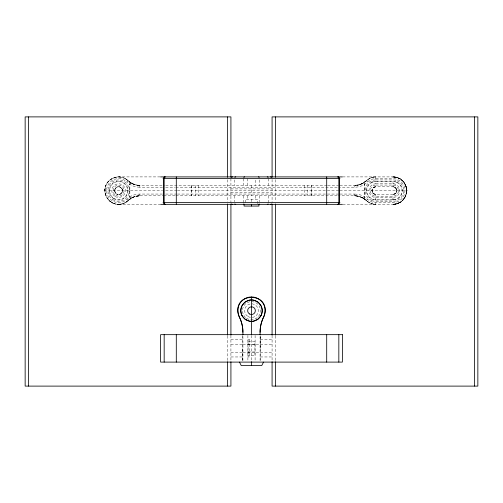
<?xml version="1.0" encoding="UTF-8"?>
<svg xmlns="http://www.w3.org/2000/svg" width="503" height="503" viewBox="0 0 503 503"><rect width="100%" height="100%" fill="white"/><g stroke="black" fill="none" stroke-linecap="round" stroke-linejoin="round"><path stroke-width="0.38" stroke-dasharray="2.52 1.89" d="M242.754 360.576L242.754 348.384M260.246 348.384L260.246 335.426L260.246 360.953M375.823 183.765L392.969 183.765A6.86 6.86 0 0 1 399.828 190.624A6.86 6.86 0 0 1 392.969 197.484L375.823 197.484A6.86 6.86 0 0 1 368.963 190.624A6.86 6.86 0 0 1 375.823 183.765L375.823 181.193L392.969 181.193A9.431 9.431 0 0 1 402.4 190.624A9.431 9.431 0 0 1 392.969 200.056L375.823 200.056A9.431 9.431 0 0 1 366.391 190.624A9.431 9.431 0 0 1 375.823 181.193M247.639 185.481L247.658 178.622M162.507 187.198L139.727 187.198L139.953 185.481L164.437 185.481M339.94 194.057L354.728 194.057L354.496 195.761L338.418 195.768M372.233 192.045L372.289 189.078L371.975 190.945C371.755 188.782 373.647 186.72 375.823 186.77L393.673 186.833L396.201 188.512L396.829 190.624L396.502 192.177L396.817 190.31C397.037 192.473 395.144 194.535 392.969 194.485L375.119 194.422L372.981 193.24L371.962 190.624A3.861 3.861 0 0 1 375.823 186.77L375.823 185.054L392.969 185.054A5.571 5.571 0 0 1 398.539 190.624A5.571 5.571 0 0 1 392.969 196.201L375.823 196.201A5.571 5.571 0 0 1 370.246 190.624A5.571 5.571 0 0 1 375.823 185.054M160.168 176.905L118.607 176.905C90.546 180.948 111.157 218.931 130.579 198.559A3.835 0.88 -33.2 0 1 130.981 198.27L135.125 196.466C130.29 197.44 127.542 202.036 123.04 203.608M342.801 204.344L392.969 204.344C410.813 204.652 410.951 176.622 392.969 176.905L342.801 176.905M114.766 190.247L114.766 191.002M122.443 191.002L122.443 190.247M354.728 194.064A19.177 18.957 -90 0 1 364.543 196.818L364.807 197.138A18.863 18.863 0 0 1 367.517 199.295A12.003 12.003 0 0 0 375.823 202.627L392.969 202.627A12.003 12.003 0 0 0 404.972 190.624A12.003 12.003 0 0 0 392.969 178.622L392.969 176.911A13.719 13.719 0 0 1 406.688 190.624L406.072 194.598L406.55 188.675L404.506 183.211L406.16 186.852M104.945 189.392C104.505 194.026 106.605 198.773 110.327 201.565L107.12 198.132M105.114 188.128L104.907 189.883C105.152 184.645 108.667 179.766 113.559 177.873M406.455 193.121L406.631 191.857M406.16 194.403L406.55 192.58L405.154 196.924M400.476 202.105L402.67 200.326L405.726 195.673M404.45 198.132L405.449 196.327L403.337 199.609L401.614 201.275M404.506 198.044L405.449 196.327M191.794 185.481L191.794 195.768M130.573 182.696L129.636 184.123L129.636 197.126L130.573 198.553L130.981 198.301A17.398 17.221 90 0 1 139.953 195.774L162.997 195.768M363.87 198.566L364.807 197.138L364.807 184.117L363.87 182.683L359.299 184.79C365.442 183.306 368.957 176.302 375.823 176.905L375.823 178.622A12.003 12.003 0 0 0 367.517 181.954A18.863 18.863 0 0 1 364.807 184.117L364.549 184.438A19.177 18.957 -90 0 1 354.728 187.191L339.94 187.198M162.507 194.057L139.727 194.057A19.083 18.919 -90 0 0 129.862 196.843L129.636 197.126A18.863 18.863 0 0 0 126.907 199.295A12.003 12.003 0 0 1 110.056 199.05A12.003 12.003 0 0 1 110.056 182.199A12.003 12.003 0 0 1 126.907 181.954L128.089 180.722A17.146 17.146 0 0 0 139.953 185.481L136.728 185.173L139.953 185.481A17.398 17.221 -90 0 1 130.987 182.947L129.862 184.406L129.862 196.843L130.981 198.301M366.335 200.527L367.517 199.295M373.094 187.896L375.823 186.77M395.698 193.353L392.969 194.485L392.969 196.201M402.651 200.307L403.337 199.609L400.388 202.168L398.018 203.382M339.946 185.481L354.47 185.481A17.146 17.146 0 0 0 366.335 180.715A13.719 13.719 0 0 1 375.823 176.905C371.025 176.691 367.341 179.86 363.864 182.677M128.561 200.1L134.175 196.774L139.953 195.768L139.727 194.057M365.87 181.149L360.223 184.488L354.47 185.481L354.728 187.198M373.71 187.399L373.452 187.581L375.188 186.82M395.081 193.856L395.339 193.668L393.604 194.428M125.926 202.225L126.963 201.502M363.845 198.597A3.823 0.811 33.1 0 0 363.399 198.314L364.549 196.811L364.549 184.438L363.418 182.973A3.823 0.811 -33.1 0 0 363.845 182.652M396.741 203.816L400.388 202.168L396.836 203.79L394.201 204.287M311.665 195.768L311.665 185.481M363.418 198.283L359.299 196.466L363.399 198.276A17.504 17.265 -90 0 0 354.47 195.774L357.696 196.076L354.47 195.768A17.146 17.146 0 0 1 366.335 200.534A13.719 13.719 0 0 0 375.823 204.344L375.823 202.627M115.696 177.219L112.879 178.163L116.111 177.138L115.696 177.219C121.085 175.868 126.341 178.596 130.051 182.331L125.926 179.024L123.04 177.647M406.688 190.624A13.719 13.719 0 0 1 392.969 204.344L396.836 203.79L392.969 204.337L392.969 202.627M121.613 204.011L120.072 204.237L121.613 204.011C117.57 204.928 113.169 203.891 109.956 201.275L112.879 203.093L112.307 202.81M136.728 196.076L139.953 195.768A17.146 17.146 0 0 0 128.095 200.534A13.719 13.719 0 0 1 108.837 200.257A13.719 13.719 0 0 1 108.837 180.998A13.719 13.719 0 0 1 128.095 180.715M357.696 185.173L354.47 185.481L355.646 185.444M395.465 204.117L392.969 204.344L394.924 204.205M393.497 199.666L393.082 199.685M375.766 179.917L375.383 179.936A11.399 11.399 0 0 0 371.711 180.69M138.778 195.812L139.953 195.768M392.969 199.691L375.823 199.691M375.829 179.917L393.245 179.929A11.16 11.16 0 0 1 397.074 180.696M375.823 178.622L392.969 178.622M165.72 185.481L327.145 185.481M327.717 185.481L338.418 185.481M165.65 187.198L175.075 187.198M175.861 187.198L339.16 187.198M230.921 188.908L272.079 188.908M104.027 190.624L162.62 190.624M165.65 190.624L176.704 190.624M177.408 190.624L339.072 190.624M339.846 190.624L407.543 190.624M230.921 192.341L272.079 192.341M165.65 194.057L176.647 194.057M177.433 194.057L339.16 194.057M163.714 195.768L175.597 195.768M175.868 195.768L337.752 195.768M118.607 204.344L160.168 204.344M230.921 339.808L242.754 339.808M260.246 339.808L272.079 339.808M248.073 341.254L254.927 341.254L254.927 355.514L248.073 355.514M248.073 344.096L249.784 344.096M230.921 344.524L242.754 344.524M242.924 344.524L260.076 344.524M260.246 344.524L272.079 344.524M248.073 344.819L254.927 344.819M248.073 351.949L254.927 351.949M230.921 352.245L242.754 352.245M242.924 352.245L260.076 352.245M260.246 352.245L272.079 352.245M248.073 352.672L249.784 352.672M230.921 356.96L242.754 356.96M260.246 356.96L272.079 356.96M375.754 199.685L375.288 199.666M118.607 176.905L121.613 177.238M394.201 176.962L395.465 177.138L392.969 176.905C399.847 176.792 406.147 182.507 406.631 189.392M392.969 176.911L396.741 177.44M355.646 195.812L361.311 197.195M138.778 185.444L133.075 184.041L130.981 182.947L135.125 184.79L132.056 183.557L128.561 181.149M393.673 186.833L396.201 188.512M375.119 194.422L372.591 192.737M394.264 183.891L392.969 183.765L392.969 181.193M394.924 177.05L396.836 177.465M363.418 182.973L363.449 182.979A17.504 17.265 90 0 1 354.47 185.475M394.39 187.041L395.804 188.015M374.402 194.215L372.981 193.24M404.45 183.117L401.954 180.256L402.651 180.948L398.665 178.15L399.269 178.439M398.018 177.873L400.476 179.143M398.665 178.15L400.388 179.087M362.367 197.698C366.586 200.37 370.327 204.715 375.823 204.344C371.315 204.476 367.58 201.791 364.386 198.924L365.87 200.106M129.309 181.778L132.056 183.557M125.926 179.024L126.963 179.747M363.795 198.522L365.121 199.477M366.335 180.722L367.517 181.954M126.907 199.295L128.089 200.527M396.559 189.203L396.829 190.624A3.861 3.861 0 0 1 392.969 194.485M105.114 193.121L105.85 195.673M406.455 188.128L406.128 186.758L406.657 190.624L406.55 188.675M392.969 185.054L392.969 186.758A3.861 3.861 0 0 1 396.829 190.624M392.969 197.484L392.969 200.056M375.823 196.201L375.823 194.491A3.861 3.861 0 0 1 371.962 190.624M375.823 197.484L375.823 200.056M311.514 185.481L311.514 195.768M307.232 185.481L307.232 195.768M304.214 185.488L304.214 195.761M275.506 179.684L275.506 201.659M275.506 335.878L275.506 360.991M272.079 179.502L272.079 202.627M272.079 335.451L272.079 362.103M268.646 178.622L268.646 185.481M268.646 195.768L268.646 202.627M260.076 336.388L260.076 360.563M259.73 179.911L259.73 185.481M259.73 195.768L259.73 201.772M257.674 203.608L257.674 199.201L245.326 199.201L245.326 203.608M255.361 180.149L255.361 185.481M255.361 195.768L255.361 199.201M255.103 335.451L255.103 360.538M251.5 185.481L251.5 195.768M251.5 199.201L251.5 203.608M251.5 335.438L251.5 360.903M247.897 335.451L247.897 360.538M247.639 195.768L247.639 199.201M243.27 178.622L243.27 185.481M243.27 195.768L243.27 202.627M242.924 336.388L242.924 360.563M242.754 335.426L242.754 360.953M234.354 179.911L234.354 185.481M234.354 195.768L234.354 201.772M230.921 178.622L230.921 202.627M230.921 335.451L230.921 361.066M227.494 179.684L227.494 201.854M227.494 335.878L227.494 360.991M198.283 185.488L198.283 195.761M195.768 185.481L195.768 195.768M191.486 185.481L191.486 195.768M139.727 187.191A19.083 18.919 90 0 1 129.862 184.406L129.636 184.123A18.863 18.863 0 0 1 126.907 181.954M130.987 182.916A3.835 0.824 33.1 0 1 130.591 182.664M371.73 200.508A10.695 10.695 0 0 1 371.73 180.74M371.717 200.546A11.053 11.053 0 0 0 375.181 201.313L393.604 201.301A11.066 11.066 0 0 0 397.074 200.546M397.056 180.74A10.695 10.695 0 0 1 397.062 200.515M372.339 182.212A9.771 9.764 -5.4 0 1 375.471 181.57L393.176 181.57A9.532 9.532 0 0 1 396.452 182.212M372.358 182.256A9.054 9.054 0 0 0 372.358 198.987A9.45 9.444 21.8 0 0 375.288 199.672M393.497 199.672A9.456 9.45 -4.9 0 0 396.446 199.025A9.054 9.054 0 0 0 396.433 182.262M114.91 189.505L114.822 189.87L115.2 188.807L114.91 189.505M122.386 191.379L122.009 192.442L122.386 191.379M115.621 188.179L115.394 188.48L115.879 187.896L115.652 188.147M121.814 192.768L121.336 193.353L121.814 192.768M116.677 187.286L117.13 187.059L116.677 187.286A3.861 3.861 0 0 0 116.677 193.969L117.13 194.189L116.677 193.969A3.861 3.861 0 0 0 122.462 190.624A3.861 3.861 0 0 0 116.677 187.286M120.745 193.831L120.079 194.189L120.745 193.831M398.665 203.105L396.942 203.728L398.665 203.105M117.853 186.839L117.488 186.934L118.23 186.789L117.853 186.839M119.727 194.315L118.985 194.466L119.727 194.315M249.784 339.808L248.073 339.808L248.073 356.96L249.784 356.96L249.784 339.808M118.658 204.344L117.08 204.231L118.658 204.344M119.274 186.827L119.727 186.934L119.274 186.827M118.23 194.466L117.488 194.315L118.23 194.466M120.424 187.223L120.079 187.059L120.745 187.418L120.424 187.223M121.563 188.147L121.336 187.896L121.814 188.48L121.588 188.179M115.879 193.353L115.394 192.768L115.879 193.353M122.172 189.147L122.009 188.807L122.386 189.876L122.172 189.147M115.2 192.442L114.822 191.379L115.2 192.442M405.619 185.387L405.449 184.928L406.072 186.651L405.619 185.387M115.181 196.566A6.86 6.86 0 0 0 125.467 190.624A6.86 6.86 0 0 0 115.181 184.689A6.86 6.86 0 0 0 115.181 196.566M113.32 198.434A9.431 9.431 0 0 0 128.013 191.297A9.431 9.431 0 0 0 114.483 182.143A9.431 9.431 0 0 0 113.32 198.434M115.816 195.453A5.571 5.571 0 0 0 124.178 190.624A5.571 5.571 0 0 0 115.816 185.802A5.571 5.571 0 0 0 115.816 195.453M113.697 198.245A9.067 9.067 0 0 0 127.661 191.065A9.067 9.067 0 0 0 114.458 182.564A9.067 9.067 0 0 0 113.697 198.245M112.81 199.628A10.708 10.708 0 0 0 129.302 191.146A10.708 10.708 0 0 0 113.709 181.105A10.708 10.708 0 0 0 112.81 199.628M248.073 316.601A6.86 6.86 0 0 0 258.36 310.659A6.86 6.86 0 0 0 248.073 304.717A6.86 6.86 0 0 0 248.073 316.601M246.596 318.28A9.067 9.067 0 0 0 260.554 311.099A9.067 9.067 0 0 0 247.357 302.599A9.067 9.067 0 0 0 246.596 318.28"/><path stroke-width="0.75" d="M260.076 334.665L260.076 332.282A34.298 34.298 0 0 1 263.748 316.84C273.431 290.929 229.569 290.929 239.252 316.84A34.298 34.298 0 0 1 242.924 332.282L242.924 334.665M263.503 362.103L261.786 365.53L241.214 365.53L239.497 362.103M261 315.595L257.97 319.191L253.701 321.14A8.381 6.482 0 0 1 249.299 321.14L245.03 319.191L242 315.595M160.614 176.905L342.386 176.905M163.047 178.622L339.953 178.622M163.047 202.627L339.953 202.627M160.614 204.344L342.386 204.344M474.423 116.891L474.423 386.109M338.833 334.665L338.833 362.103M338.242 177.289L338.242 176.911A1.716 1.213 -90 0 1 339.456 178.622L339.456 202.627A1.716 1.213 -90 0 1 338.242 204.344L338.242 203.96M326.705 176.911L326.705 204.337M326.705 334.665L326.705 362.103M275.506 116.891L275.506 177.326M275.506 203.96L275.506 335.092M275.506 361.776L275.506 386.109M272.079 177.326L272.079 116.891L477.85 116.891L477.85 386.109L272.079 386.109L272.079 361.776M272.079 204.017L272.079 335.092M258.926 204.344L258.926 206.06L244.074 206.06L244.074 204.344M251.5 204.344L251.5 206.06M263.748 316.84A13.719 13.719 0 0 0 251.5 296.94L251.5 334.665M251.5 361.676L251.5 365.53M230.921 177.326L230.921 116.891L25.15 116.891L25.15 386.109L230.921 386.109L230.921 361.776M230.921 204.017L230.921 335.092M227.494 116.891L227.494 177.326M227.494 203.96L227.494 335.092M227.494 361.776L227.494 386.109M176.295 176.911L176.295 204.337M176.295 334.665L176.295 362.103M164.758 177.289L164.758 176.911A1.716 1.213 -90 0 0 163.544 178.622L163.544 202.627A1.716 1.213 -90 0 0 164.758 204.344L164.758 203.96M164.167 334.665L164.167 362.103M28.577 116.891L28.577 386.109M239.252 316.84A13.719 13.719 0 0 1 251.5 296.94M260.114 332.282A54.972 42.548 0 0 1 263.717 316.827M239.283 316.827A54.972 42.548 0 0 1 242.886 332.282M242.018 315.588A17.265 13.361 0 0 1 242.018 305.73L245.03 302.127L249.299 300.184A8.381 6.482 0 0 1 253.701 300.178L257.97 302.127L261 305.723A17.265 13.361 0 0 1 260.982 315.588M337.62 204.344A1.716 1.213 -90 0 0 338.833 202.627L338.833 178.622A1.716 1.213 90 0 0 337.62 176.905M165.38 176.905A1.716 1.213 -90 0 0 164.167 178.622L164.167 202.627A1.716 1.213 -90 0 0 165.38 204.344M232.638 204.344A1.716 1.716 0 0 1 231.556 203.96M271.444 203.96A1.716 1.716 0 0 1 270.363 204.344M231.556 177.289A1.716 1.716 0 0 1 232.638 176.905M270.363 176.905A1.716 1.716 0 0 1 271.444 177.289M234.857 177.289A1.716 1.371 90 0 1 235.725 176.905M235.725 204.344A1.716 1.371 -90 0 1 234.857 203.96M243.779 177.289A1.716 1.371 90 0 1 244.64 176.905M258.36 176.905A1.716 1.371 -90 0 1 259.221 177.289M244.263 204.275A1.716 1.371 90 0 1 243.779 203.96M259.221 203.96A1.716 1.371 -90 0 1 258.737 204.275M267.275 176.905A1.716 1.371 90 0 1 268.143 177.289M268.143 203.96A1.716 1.371 -90 0 1 267.275 204.344M342.386 334.665L160.614 334.665L160.614 362.103L342.386 362.103L342.386 334.665M249.57 314.004A3.861 3.861 0 0 0 255.361 310.659A3.861 3.861 0 0 0 249.57 307.32A3.861 3.861 0 0 0 249.57 314.004M246.149 319.933A10.708 10.708 0 0 0 262.208 310.659A10.708 10.708 0 0 0 246.149 301.385A10.708 10.708 0 0 0 246.149 319.933"/></g></svg>
